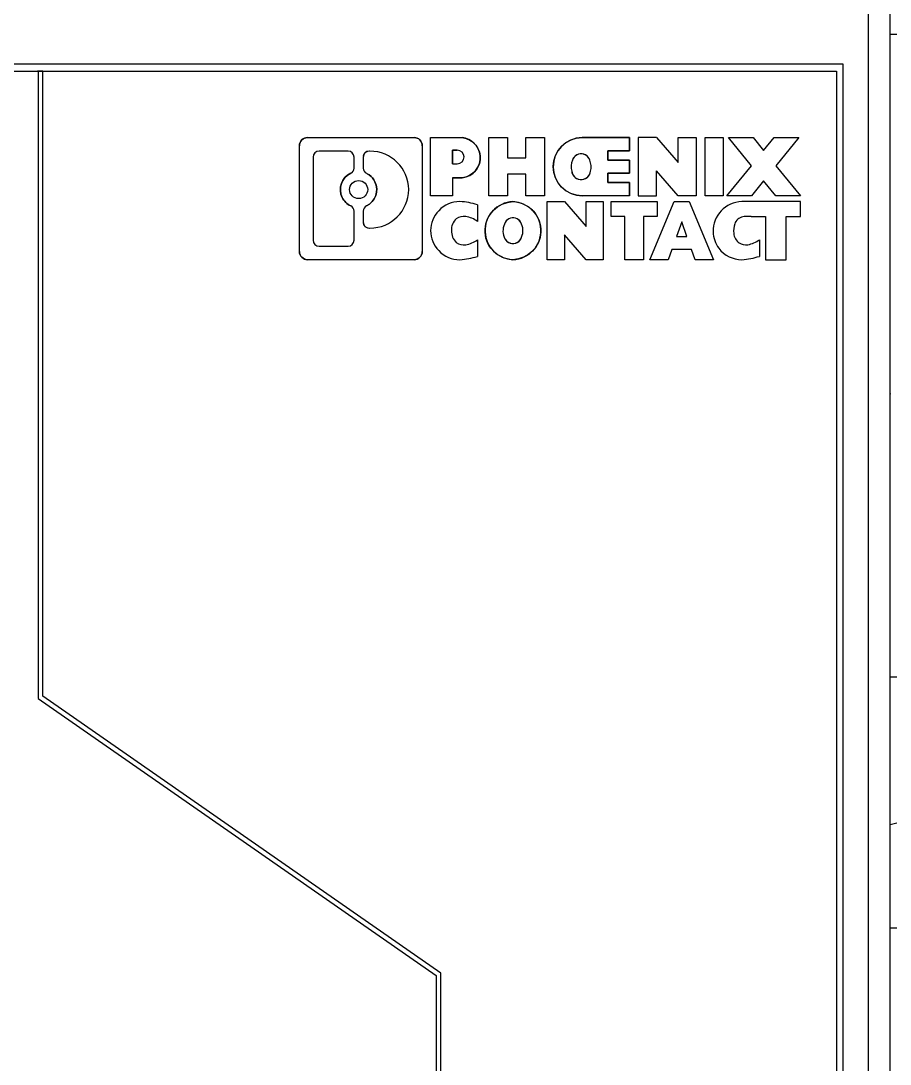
# Model space of a CAD drawing. Header units: inches. Extents: x -1 to 303, y -2 to 61.
# Drawn here: x 44.038 to 44.948, y 30.914 to 32.006 of the extents above; entities that cross this region are included whole.
import ezdxf

# ---------------------------------------------------------------- set-up
doc = ezdxf.new("R2010")
doc.units = ezdxf.units.IN
doc.header["$LTSCALE"] = 0.75
doc.header["$MEASUREMENT"] = 0
doc.linetypes.add('DOT', pattern=[0.25, 0, -0.25])
doc.layers.add('1', color=7, linetype='Continuous')

# ---------------------------------------------------------------- blocks, each defined once
blk = doc.blocks.new('PS_24vdc_3A-2938730')
for p, q in [((1.1699, 1.0293), (1.2814, 1.0293)), ((1.1699, 1.0293), (1.2814, 1.0293)), ((1.2987, 1.0293), (1.3316, 1.0293)), ((1.2987, 0.9684), (1.2987, 1.0293)), ((1.2987, 1.0293), (1.3316, 1.0293)), ((1.2987, 0.9684), (1.2987, 1.0293)), ((1.3595, 0.9684), (1.3595, 1.0293)), ((1.3595, 1.0293), (1.3792, 1.0293)), ((1.3792, 1.0293), (1.3792, 1.008)), ((1.3984, 1.0293), (1.418, 1.0293)), ((1.3984, 1.008), (1.3984, 1.0293)), ((1.418, 1.0293), (1.418, 0.9684)), ((1.4572, 1.0293), (1.5069, 1.0293)), ((1.5069, 1.0293), (1.4572, 1.0293)), ((1.5069, 1.0293), (1.5069, 1.0154)), ((1.5069, 1.0154), (1.5069, 1.0293)), ((1.5159, 1.0293), (1.5159, 0.9684)), ((1.5349, 1.0293), (1.5159, 1.0293)), ((1.5349, 1.0293), (1.5576, 1.0032)), ((1.5576, 1.0293), (1.5765, 1.0293)), ((1.5576, 1.0032), (1.5576, 1.0293)), ((1.5765, 1.0293), (1.5765, 0.9684)), ((1.5861, 0.9684), (1.5861, 1.0293)), ((1.5861, 1.0293), (1.6049, 1.0293)), ((1.6049, 1.0293), (1.6049, 0.9684)), ((1.6344, 0.9999), (1.6105, 1.0293)), ((1.6105, 1.0293), (1.6362, 1.0293)), ((1.6362, 1.0293), (1.6472, 1.0157)), ((1.6472, 1.0157), (1.6583, 1.0293)), ((1.6583, 1.0293), (1.684, 1.0293)), ((1.684, 1.0293), (1.6601, 0.9999)), ((1.1614, 0.91), (1.1614, 1.0208)), ((1.1614, 0.91), (1.1614, 1.0208)), ((1.2899, 1.0208), (1.2899, 0.91)), ((1.2899, 1.0208), (1.2899, 0.91)), ((1.3214, 1.0161), (1.3214, 1.002)), ((1.3266, 1.0161), (1.3214, 1.0161)), ((1.3214, 1.0161), (1.3266, 1.0161)), ((1.3214, 1.002), (1.3214, 1.0161)), ((1.1757, 1.0089), (1.1757, 0.9219)), ((1.1757, 1.0089), (1.1757, 0.9219)), ((1.2123, 1.0151), (1.1819, 1.0151)), ((1.2123, 1.0151), (1.1819, 1.0151)), ((1.2185, 0.9974), (1.2185, 1.0089)), ((1.2185, 0.9974), (1.2185, 1.0089)), ((1.2281, 1.0089), (1.2281, 0.9974)), ((1.2281, 1.0089), (1.2281, 0.9974)), ((1.3792, 1.008), (1.3984, 1.008)), ((1.4841, 1.0154), (1.4841, 1.0058)), ((1.5069, 1.0154), (1.4841, 1.0154)), ((1.4841, 1.0154), (1.5069, 1.0154)), ((1.4841, 1.0058), (1.4841, 1.0154)), ((1.4841, 1.0058), (1.5069, 1.0058)), ((1.5069, 1.0058), (1.4841, 1.0058)), ((1.5069, 1.0058), (1.5069, 0.9919)), ((1.5069, 0.9919), (1.5069, 1.0058)), ((1.3214, 1.002), (1.3266, 1.002)), ((1.3214, 1.002), (1.3266, 1.002)), ((1.5576, 0.9684), (1.5349, 0.9945)), ((1.5349, 0.9684), (1.5349, 0.9945)), ((1.6088, 0.9684), (1.6344, 0.9999)), ((1.6601, 0.9999), (1.6857, 0.9684)), ((1.3214, 0.9872), (1.3214, 0.9684)), ((1.3316, 0.9872), (1.3214, 0.9872)), ((1.3214, 0.9872), (1.3214, 0.9684)), ((1.3214, 0.9872), (1.3316, 0.9872)), ((1.3792, 0.991), (1.3792, 0.9684)), ((1.3984, 0.991), (1.3792, 0.991)), ((1.3984, 0.9684), (1.3984, 0.991)), ((1.4841, 0.9919), (1.4841, 0.9823)), ((1.5069, 0.9919), (1.4841, 0.9919)), ((1.4841, 0.9919), (1.5069, 0.9919)), ((1.4841, 0.9823), (1.4841, 0.9919)), ((1.6472, 0.9841), (1.6345, 0.9684)), ((1.66, 0.9684), (1.6472, 0.9841)), ((1.4841, 0.9823), (1.5069, 0.9823)), ((1.5069, 0.9823), (1.4841, 0.9823)), ((1.5069, 0.9823), (1.5069, 0.9684)), ((1.5069, 0.9684), (1.5069, 0.9823)), ((1.3214, 0.9684), (1.2987, 0.9684)), ((1.3214, 0.9684), (1.2987, 0.9684)), ((1.3792, 0.9684), (1.3595, 0.9684)), ((1.418, 0.9684), (1.3984, 0.9684)), ((1.4207, 0.9015), (1.4207, 0.9623)), ((1.4207, 0.9623), (1.4386, 0.9623)), ((1.4386, 0.9623), (1.4614, 0.9363)), ((1.5069, 0.9684), (1.4574, 0.9684)), ((1.5069, 0.9684), (1.4574, 0.9684)), ((1.4614, 0.9623), (1.4793, 0.9623)), ((1.4614, 0.9363), (1.4614, 0.9623)), ((1.4793, 0.9623), (1.4793, 0.9015)), ((1.4875, 0.9467), (1.4875, 0.9623)), ((1.4875, 0.9623), (1.5358, 0.9623)), ((1.5159, 0.9684), (1.5349, 0.9684)), ((1.528, 0.9015), (1.5536, 0.9623)), ((1.528, 0.9015), (1.5536, 0.9623)), ((1.5358, 0.9623), (1.5358, 0.9467)), ((1.5536, 0.9623), (1.5691, 0.9623)), ((1.5536, 0.9623), (1.5691, 0.9623)), ((1.5765, 0.9684), (1.5576, 0.9684)), ((1.5691, 0.9623), (1.5947, 0.9015)), ((1.5691, 0.9623), (1.5947, 0.9015)), ((1.6049, 0.9684), (1.5861, 0.9684)), ((1.6345, 0.9684), (1.6088, 0.9684)), ((1.6857, 0.9623), (1.6244, 0.9623)), ((1.6857, 0.9684), (1.66, 0.9684)), ((1.6857, 0.9467), (1.6857, 0.9623)), ((1.2185, 0.9219), (1.2185, 0.9523)), ((1.2185, 0.9219), (1.2185, 0.9523)), ((1.2281, 0.9523), (1.2281, 0.9408)), ((1.2281, 0.9523), (1.2281, 0.9408)), ((1.3477, 0.9589), (1.3477, 0.9415)), ((1.5019, 0.9467), (1.4875, 0.9467)), ((1.5019, 0.9015), (1.5019, 0.9467)), ((1.5215, 0.9467), (1.5215, 0.9015)), ((1.5358, 0.9467), (1.5215, 0.9467)), ((1.5614, 0.9411), (1.5559, 0.9258)), ((1.5614, 0.9411), (1.5559, 0.9258)), ((1.5668, 0.9258), (1.5614, 0.9411)), ((1.5668, 0.9258), (1.5614, 0.9411)), ((1.6341, 0.9467), (1.6286, 0.9467)), ((1.6341, 0.9467), (1.649, 0.9467)), ((1.649, 0.9467), (1.649, 0.9015)), ((1.6708, 0.9467), (1.6857, 0.9467)), ((1.6708, 0.9015), (1.6708, 0.9467)), ((1.3477, 0.9224), (1.3477, 0.905)), ((1.4386, 0.9276), (1.4386, 0.9015)), ((1.4614, 0.9015), (1.4386, 0.9276)), ((1.5559, 0.9258), (1.5668, 0.9258)), ((1.5559, 0.9258), (1.5668, 0.9258)), ((1.6428, 0.9224), (1.6428, 0.905)), ((1.1819, 0.9157), (1.2123, 0.9157)), ((1.1819, 0.9157), (1.2123, 0.9157)), ((1.551, 0.9123), (1.5471, 0.9015)), ((1.551, 0.9123), (1.5471, 0.9015)), ((1.5717, 0.9123), (1.551, 0.9123)), ((1.5717, 0.9123), (1.551, 0.9123)), ((1.5756, 0.9015), (1.5717, 0.9123)), ((1.5756, 0.9015), (1.5717, 0.9123)), ((1.2814, 0.9015), (1.1699, 0.9015)), ((1.2814, 0.9015), (1.1699, 0.9015)), ((1.4386, 0.9015), (1.4207, 0.9015)), ((1.4793, 0.9015), (1.4614, 0.9015)), ((1.5215, 0.9015), (1.5019, 0.9015)), ((1.5471, 0.9015), (1.528, 0.9015)), ((1.5471, 0.9015), (1.528, 0.9015)), ((1.5947, 0.9015), (1.5756, 0.9015)), ((1.5947, 0.9015), (1.5756, 0.9015)), ((1.649, 0.9015), (1.6708, 0.9015))]:
    blk.add_line(p, q)
blk.add_circle((1.2233, 0.9749), 0.00951)
blk.add_circle((1.2233, 0.9749), 0.00951)
for points in [[(1.1614, 1.0208), (1.1614, 1.0255), (1.1652, 1.0293), (1.1699, 1.0293)], [(1.1699, 1.0293), (1.1652, 1.0293), (1.1614, 1.0255), (1.1614, 1.0208)], [(1.2814, 1.0293), (1.2861, 1.0293), (1.2899, 1.0255), (1.2899, 1.0208)], [(1.2899, 1.0208), (1.2899, 1.0255), (1.2861, 1.0293), (1.2814, 1.0293)], [(1.3316, 1.0293), (1.3433, 1.028), (1.3517, 1.0175), (1.3504, 1.0059)], [(1.3504, 1.0106), (1.3493, 1.0204), (1.3415, 1.0282), (1.3316, 1.0293)], [(1.4572, 1.0293), (1.4403, 1.0291), (1.4267, 1.0153), (1.4269, 0.9985)], [(1.4269, 0.999), (1.427, 1.0156), (1.4405, 1.0291), (1.4572, 1.0293)], [(1.3337, 1.009), (1.3337, 1.0129), (1.3305, 1.0161), (1.3266, 1.0161)], [(1.1819, 1.0151), (1.1784, 1.0151), (1.1757, 1.0123), (1.1757, 1.0089)], [(1.1819, 1.0151), (1.1784, 1.0151), (1.1757, 1.0123), (1.1757, 1.0089)], [(1.2185, 1.0089), (1.2185, 1.0123), (1.2158, 1.0151), (1.2123, 1.0151)], [(1.2185, 1.0089), (1.2185, 1.0123), (1.2158, 1.0151), (1.2123, 1.0151)], [(1.2352, 1.0151), (1.2317, 1.0155), (1.2286, 1.0131), (1.2281, 1.0097)], [(1.2344, 1.0151), (1.231, 1.0152), (1.2281, 1.0124), (1.2281, 1.0089)], [(1.3266, 1.002), (1.3305, 1.002), (1.3337, 1.0052), (1.3337, 1.009)], [(1.3316, 0.9872), (1.3433, 0.9885), (1.3517, 0.999), (1.3504, 1.0106)], [(1.3504, 1.0059), (1.3493, 0.9961), (1.3415, 0.9883), (1.3316, 0.9872)], [(1.447, 1.0056), (1.4455, 1.002), (1.4452, 0.998), (1.4463, 0.9942)], [(1.447, 1.0056), (1.4455, 1.002), (1.4452, 0.998), (1.4463, 0.9942)], [(1.4588, 1.0119), (1.4538, 1.0134), (1.4486, 1.0106), (1.447, 1.0056)], [(1.4534, 1.0119), (1.4504, 1.011), (1.448, 1.0086), (1.447, 1.0056)], [(1.4652, 1.0056), (1.4637, 1.0106), (1.4584, 1.0134), (1.4534, 1.0119)], [(1.4652, 1.0056), (1.4643, 1.0086), (1.4619, 1.011), (1.4588, 1.0119)], [(1.466, 0.9942), (1.4671, 0.998), (1.4668, 1.002), (1.4652, 1.0056)], [(1.466, 0.9942), (1.4671, 0.998), (1.4668, 1.002), (1.4652, 1.0056)], [(1.215, 0.9919), (1.2172, 0.9929), (1.2185, 0.9951), (1.2185, 0.9974)], [(1.215, 0.9919), (1.2172, 0.9929), (1.2185, 0.9951), (1.2185, 0.9974)], [(1.2281, 0.9974), (1.2281, 0.9951), (1.2294, 0.9929), (1.2316, 0.9919)], [(1.2281, 0.9974), (1.2281, 0.9951), (1.2294, 0.9929), (1.2316, 0.9919)], [(1.4574, 0.9684), (1.4405, 0.9685), (1.4268, 0.9822), (1.4269, 0.999)], [(1.4269, 0.9985), (1.4271, 0.9819), (1.4407, 0.9685), (1.4574, 0.9684)], [(1.4463, 0.9942), (1.4467, 0.9896), (1.4504, 0.9859), (1.4551, 0.9854)], [(1.4463, 0.9942), (1.4468, 0.9888), (1.4517, 0.9849), (1.4571, 0.9854)], [(1.4551, 0.9854), (1.4606, 0.9849), (1.4655, 0.9888), (1.466, 0.9942)], [(1.4571, 0.9854), (1.4618, 0.9859), (1.4655, 0.9896), (1.466, 0.9942)], [(1.2061, 0.9666), (1.2016, 0.9761), (1.2055, 0.9874), (1.215, 0.9919)], [(1.215, 0.9919), (1.2055, 0.9874), (1.2016, 0.9761), (1.2061, 0.9666)], [(1.2316, 0.9919), (1.2326, 0.9914), (1.2335, 0.9908), (1.2345, 0.9902)], [(1.2345, 0.9902), (1.2335, 0.9908), (1.2326, 0.9914), (1.2316, 0.9919)], [(1.2404, 0.9831), (1.245, 0.9736), (1.241, 0.9623), (1.2316, 0.9578)], [(1.2316, 0.9578), (1.241, 0.9623), (1.245, 0.9736), (1.2404, 0.9831)], [(1.2345, 0.9902), (1.237, 0.9884), (1.2391, 0.9859), (1.2404, 0.9831)], [(1.2404, 0.9831), (1.2391, 0.9859), (1.237, 0.9884), (1.2345, 0.9902)], [(1.215, 0.9578), (1.2111, 0.9597), (1.208, 0.9628), (1.2061, 0.9666)], [(1.2061, 0.9666), (1.208, 0.9628), (1.2111, 0.9597), (1.215, 0.9578)], [(1.3293, 0.9623), (1.3209, 0.9623), (1.3129, 0.9589), (1.3071, 0.9528)], [(1.3477, 0.9589), (1.3417, 0.9608), (1.3356, 0.962), (1.3293, 0.9623)], [(1.3848, 0.9623), (1.368, 0.9616), (1.3548, 0.9474), (1.3556, 0.9306)], [(1.3556, 0.9332), (1.3562, 0.949), (1.369, 0.9616), (1.3848, 0.9623)], [(1.3848, 0.9623), (1.4017, 0.9616), (1.4148, 0.9474), (1.4141, 0.9306)], [(1.4141, 0.9332), (1.4134, 0.949), (1.4007, 0.9616), (1.3848, 0.9623)], [(1.6244, 0.9623), (1.6073, 0.9619), (1.5938, 0.9477), (1.5943, 0.9307)], [(1.2185, 0.9523), (1.2185, 0.9546), (1.2172, 0.9568), (1.215, 0.9578)], [(1.2185, 0.9523), (1.2185, 0.9546), (1.2172, 0.9568), (1.215, 0.9578)], [(1.2316, 0.9578), (1.2294, 0.9568), (1.2281, 0.9546), (1.2281, 0.9523)], [(1.2316, 0.9578), (1.2294, 0.9568), (1.2281, 0.9546), (1.2281, 0.9523)], [(1.3071, 0.9528), (1.3017, 0.9472), (1.2987, 0.9397), (1.2987, 0.9319)], [(1.2281, 0.9408), (1.2281, 0.9373), (1.231, 0.9345), (1.2345, 0.9346)], [(1.2281, 0.94), (1.2286, 0.9366), (1.2317, 0.9342), (1.2352, 0.9346)], [(1.3255, 0.9443), (1.3219, 0.9412), (1.3201, 0.9366), (1.3206, 0.9319)], [(1.3354, 0.9467), (1.3319, 0.9471), (1.3284, 0.9463), (1.3255, 0.9443)], [(1.3477, 0.9415), (1.3441, 0.9442), (1.3399, 0.9459), (1.3354, 0.9467)], [(1.3768, 0.9406), (1.374, 0.9359), (1.3736, 0.9302), (1.3757, 0.9252)], [(1.3768, 0.9406), (1.374, 0.9359), (1.3736, 0.9302), (1.3757, 0.9252)], [(1.3891, 0.9443), (1.3846, 0.9467), (1.3792, 0.945), (1.3768, 0.9406)], [(1.3806, 0.9443), (1.379, 0.9435), (1.3777, 0.9422), (1.3768, 0.9406)], [(1.3929, 0.9406), (1.3905, 0.945), (1.385, 0.9467), (1.3806, 0.9443)], [(1.3929, 0.9406), (1.392, 0.9422), (1.3907, 0.9435), (1.3891, 0.9443)], [(1.3939, 0.9252), (1.3961, 0.9302), (1.3957, 0.9359), (1.3929, 0.9406)], [(1.3939, 0.9252), (1.3961, 0.9302), (1.3957, 0.9359), (1.3929, 0.9406)], [(1.6253, 0.9464), (1.6213, 0.9456), (1.6181, 0.9428), (1.6169, 0.9389)], [(1.6286, 0.9467), (1.6275, 0.9467), (1.6264, 0.9466), (1.6253, 0.9464)], [(1.2987, 0.9319), (1.2987, 0.9241), (1.3017, 0.9167), (1.3071, 0.911)], [(1.3206, 0.9319), (1.3203, 0.9273), (1.3221, 0.9227), (1.3255, 0.9195)], [(1.3848, 0.9015), (1.368, 0.9022), (1.3548, 0.9164), (1.3556, 0.9332)], [(1.3556, 0.9306), (1.3562, 0.9148), (1.369, 0.9022), (1.3848, 0.9015)], [(1.3848, 0.9015), (1.4017, 0.9022), (1.4148, 0.9164), (1.4141, 0.9332)], [(1.4141, 0.9306), (1.4134, 0.9148), (1.4007, 0.9022), (1.3848, 0.9015)], [(1.5943, 0.9307), (1.5945, 0.9244), (1.5966, 0.9184), (1.6002, 0.9134)], [(1.6169, 0.9389), (1.6158, 0.9358), (1.6155, 0.9324), (1.6159, 0.929)], [(1.6159, 0.929), (1.6163, 0.925), (1.6183, 0.9214), (1.6215, 0.919)], [(1.1757, 0.9219), (1.1757, 0.9184), (1.1784, 0.9157), (1.1819, 0.9157)], [(1.1757, 0.9219), (1.1757, 0.9184), (1.1784, 0.9157), (1.1819, 0.9157)], [(1.2123, 0.9157), (1.2158, 0.9157), (1.2185, 0.9184), (1.2185, 0.9219)], [(1.2123, 0.9157), (1.2158, 0.9157), (1.2185, 0.9184), (1.2185, 0.9219)], [(1.3255, 0.9195), (1.3284, 0.9175), (1.3319, 0.9167), (1.3354, 0.9172)], [(1.3354, 0.9172), (1.3399, 0.9178), (1.3441, 0.9196), (1.3477, 0.9224)], [(1.3757, 0.9252), (1.3767, 0.9221), (1.3791, 0.9198), (1.3821, 0.9188)], [(1.3757, 0.9252), (1.3772, 0.9202), (1.3825, 0.9173), (1.3875, 0.9188)], [(1.3821, 0.9188), (1.3872, 0.9173), (1.3924, 0.9202), (1.3939, 0.9252)], [(1.3875, 0.9188), (1.3906, 0.9198), (1.393, 0.9221), (1.3939, 0.9252)], [(1.6215, 0.919), (1.6242, 0.9174), (1.6275, 0.9167), (1.6306, 0.9172)], [(1.6306, 0.9172), (1.635, 0.918), (1.6392, 0.9197), (1.6428, 0.9224)], [(1.1699, 0.9015), (1.1652, 0.9015), (1.1614, 0.9053), (1.1614, 0.91)], [(1.1614, 0.91), (1.1614, 0.9053), (1.1652, 0.9015), (1.1699, 0.9015)], [(1.2899, 0.91), (1.2899, 0.9053), (1.2861, 0.9015), (1.2814, 0.9015)], [(1.2814, 0.9015), (1.2861, 0.9015), (1.2899, 0.9053), (1.2899, 0.91)], [(1.3071, 0.911), (1.3129, 0.9049), (1.3209, 0.9015), (1.3293, 0.9015)], [(1.6002, 0.9134), (1.6061, 0.9059), (1.615, 0.9015), (1.6245, 0.9015)], [(1.3293, 0.9015), (1.3356, 0.9019), (1.3417, 0.903), (1.3477, 0.905)], [(1.6245, 0.9015), (1.6307, 0.902), (1.6369, 0.9031), (1.6428, 0.905)]]:
    blk.add_open_spline(points, degree=3)
for points in [[(1.3266, 1.002), (1.3305, 1.002), (1.3337, 1.0052), (1.3337, 1.009), (1.3337, 1.0129), (1.3305, 1.0161), (1.3266, 1.0161)], [(1.2352, 0.9346), (1.2575, 0.9346), (1.2757, 0.9526), (1.2757, 0.9749), (1.2757, 0.9971), (1.2575, 1.0151), (1.2352, 1.0151)], [(1.2352, 0.9346), (1.2575, 0.9346), (1.2757, 0.9526), (1.2757, 0.9749), (1.2757, 0.9971), (1.2575, 1.0151), (1.2352, 1.0151)]]:
    blk.add_open_spline(points, degree=3, knots=[0, 0, 0, 0, 1, 1, 1, 2, 2, 2, 2])
at = {"layer": '1', "color": 3}
for p, q in [((1.7568, -1.9488), (1.7568, 1.9488)), ((1.7796, -1.9095), (1.7796, 1.9095))]:
    blk.add_line(p, q, dxfattribs=at)
at = {"layer": '1', "color": 0}
for p, q in [((1.7303, 1.1063), (0.0492, 1.1063)), ((1.7303, -1.1063), (1.7303, 1.1063)), ((0.0567, 1.0988), (1.7235, 1.0988)), ((0.8924, 1.0988), (0.8874, 1.0988)), ((0.8924, 1.0988), (0.8874, 1.0988)), ((0.8928, 1.0988), (0.8878, 1.0988)), ((0.8878, 1.0988), (0.8878, 0.442)), ((0.8928, 0.4446), (0.8928, 1.0988)), ((1.7235, 1.0988), (1.7235, -1.0942)), ((0.8878, 0.442), (1.3044, 0.1522)), ((1.3093, 0.1547), (0.8928, 0.4446)), ((1.3093, -1.0942), (1.3093, 0.1547)), ((1.3044, 0.1522), (1.3044, -1.0942))]:
    blk.add_line(p, q, dxfattribs=at)
blk = doc.blocks.new('UK END_STOP')
at = {"layer": '1', "color": 7}
for p, q in [((0, 1.0909), (0.3728, 1.0909)), ((0, -1.0909), (0, 1.0909)), ((0.3728, 0.4179), (0, 0.4179)), ((0.104, 0.2904), (0, 0.2631)), ((0.0392, 0.155), (0, 0.155))]:
    blk.add_line(p, q, dxfattribs=at)
at = {"layer": '1', "color": 7, "linetype": 'DOT'}
blk.add_point((0, 0.7142), dxfattribs=at)

msp = doc.modelspace()

# ---------------------------------------------------------------- block references
at = {"linetype": 'Continuous', "lineweight": 0}
msp.add_blockref('PS_24vdc_3A-2938730', (43.1683178, 30.8544864), dxfattribs=at)
msp.add_blockref('UK END_STOP', (44.9478689, 30.9012371))

doc.saveas('drawing.dxf')
